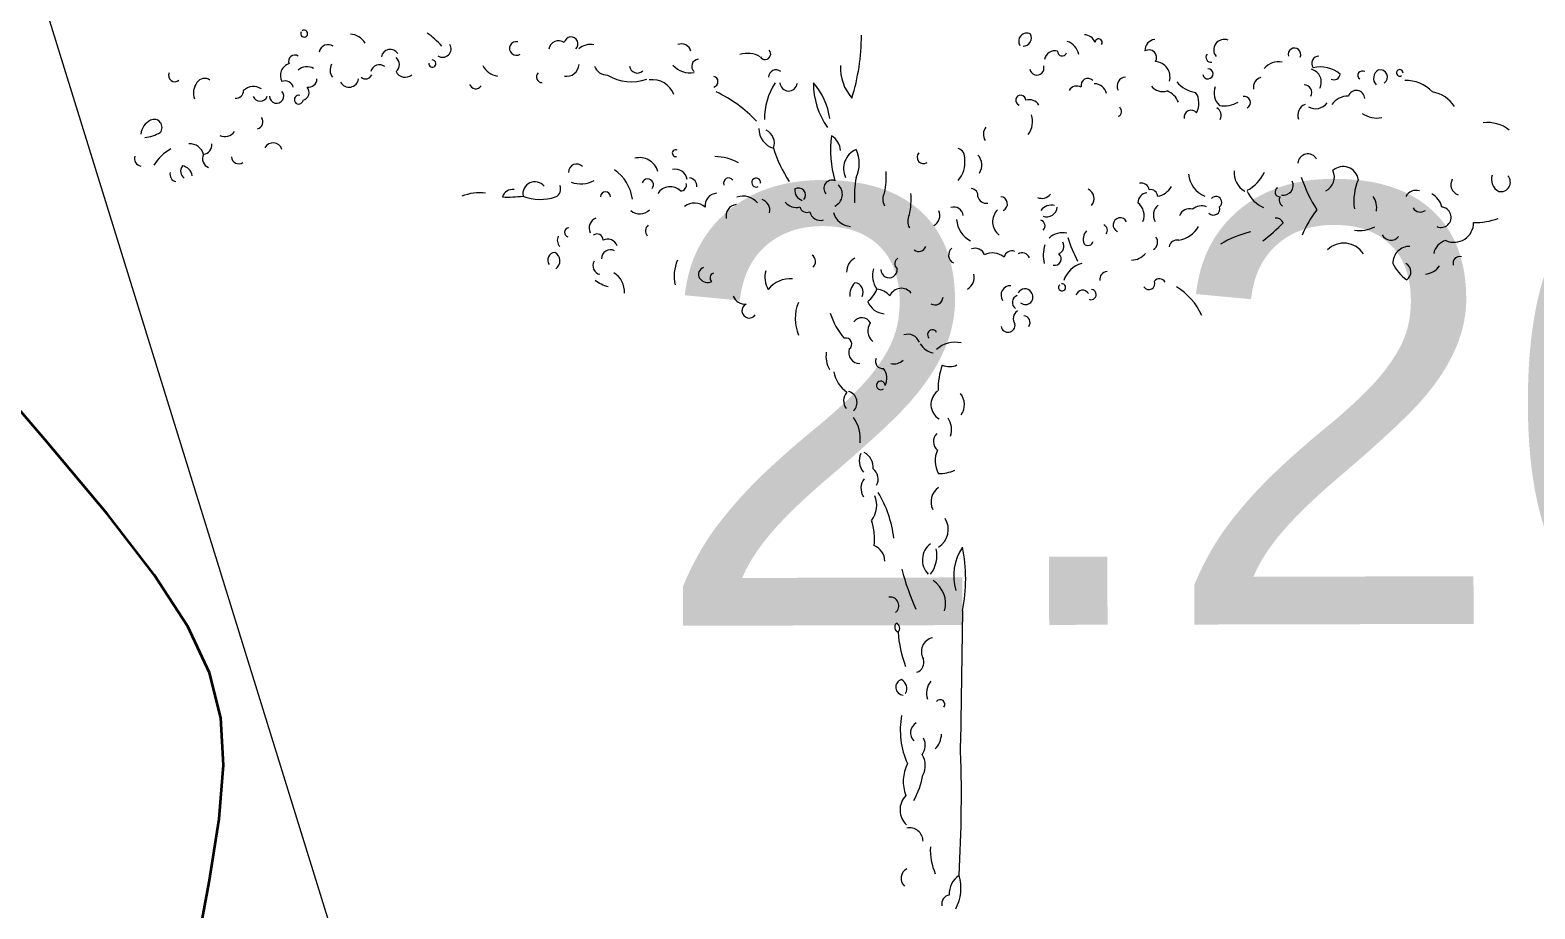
# Model space of a CAD drawing. Header units: millimetres. Extents: x 563604 to 809435, y 2337 to 1331933.
# Drawn here: x 740224 to 742282, y 1237001 to 1238203 of the extents above; entities that cross this region are included whole.
import ezdxf

# ---------------------------------------------------------------- set-up
doc = ezdxf.new("R2010")
doc.units = ezdxf.units.MM
for name, color, linetype, lineweight in [('A-ANNO-DIMS', 211, 'Continuous', 9), ('A-ANNO-DIMS-340', 211, 'Continuous', 9), ('CD TAI', 7, 'Continuous', 9), ('DM CAI-1', 9, 'Continuous', 35), ('ks_caytram-1', 253, 'Continuous', 9), ('MUONG DAT-1', 253, 'Continuous', 9), ('NCV_TKCS_HIEN TRANG_251226_dwg-1', 253, 'Continuous', 9)]:
    doc.layers.add(name, color=color, linetype=linetype, lineweight=lineweight)
doc.styles.add('Arial', font='arial_0.ttf', dxfattribs={"height": 600.128024})
doc.styles.add('Arial_2', font='arial_0.ttf', dxfattribs={"width": 0.9, "height": 1360})
doc.dimstyles.new('1_Dim_chi_tiet_khu_đất_1', dxfattribs={"dimscale": 304.8, "dimtxt": 1387.552784, "dimasz": 1.338583, "dimexe": 1.115486, "dimexo": 0.0625, "dimgap": 0.111549, "dimtad": 1, "dimdec": 0, "dimrnd": 5, "dimzin": 0, "dimdsep": 46, "dimtxsty": 'Arial_2', "dimblk1": 'OBLIQUE', "dimblk2": 'OBLIQUE', "dimsah": 1, "dimcen": 0.09, "dimdle": 1.115486, "dimazin": 0, "dimtfac": 1, "dimtdec": 4, "dimtix": 1, "dimtmove": 0, "dimatfit": 3, "dimfxl": 3.346457, "dimfxlon": 1, "dimtvp": 1, "dimtolj": 1, "dimtzin": 0, "dimarcsym": 2})

# ---------------------------------------------------------------- blocks, each defined once
blk = doc.blocks.new('NCV_TKCS_HIEN TRANG_251226_dwg_CX-2645538-TỔNG THỂ_HIỆN TRẠNG KHU ĐẤT')
at = {"layer": 'ks_caytram-1'}
blk.add_line((724366.6, 1292849.6), (724363.7, 1292668.7), dxfattribs=at)
for centre, radius, start, end in [((723466.3, 1293638.8), 4.77, 144.6631, 125.6069), ((723528.1, 1293613.4), 24.9, 30.525, 86.8874), ((723564, 1293539.8), 122.2, 42.1851, 54.8191), ((723756.4, 1293618.6), 9.34, 77.6191, 305.2721), ((723814.4, 1293615.3), 13.7, 56.0801, 169.8573), ((723831.3, 1293624.9), 9.48, 312.0871, 168.6928), ((723933.4, 1293637.9), 295.1, 342.7961, 359.7581), ((724454.4, 1293628.6), 11, 61.6701, 212.8431), ((724449.1, 1293633.2), 11.7, 272.8621, 25.4811), ((724502.2, 1293605.7), 23.9, 11.576, 71.066), ((724533, 1293621.2), 16.1, 22.249, 88.6287), ((724552.8, 1293626.8), 4.91, 325.8441, 173.3167), ((724631.3, 1293615.8), 15.2, 97.0231, 182.0441), ((724724.6, 1293616.6), 14.4, 68.1961, 218.3341), ((723453.1, 1293601.5), 8.15, 52.6141, 206.2361), ((723498.9, 1293611.8), 12, 54.0741, 170.9566), ((723584, 1293605), 12.2, 33.0461, 169.844), ((723584.2, 1293596.6), 12.3, 309.8431, 50.4271), ((723655.5, 1293618.3), 11.8, 236.3381, 29.9811), ((723857.3, 1293602.5), 21.6, 76.7431, 134.5747), ((723982.3, 1293611.5), 13.3, 14.7561, 112.3841), ((724072.2, 1293575.6), 36.3, 60.5251, 106.0596), ((724096.7, 1293611.2), 7.63, 210.8371, 41.4881), ((724492.8, 1293601.2), 14.2, 74.4511, 169.8306), ((724502.8, 1293614.5), 6.28, 175.9451, 343.7141), ((724621.5, 1293606.1), 10.6, 329.7911, 120.4777), ((724706.5, 1293606.6), 6.96, 141.8161, 280.3821), ((724820.7, 1293610.6), 8.49, 333.4901, 198.6091), ((724853.9, 1293598.2), 9.72, 89.5281, 217.6121), ((723289.4, 1293581.7), 8.58, 155.7941, 310.7371), ((723451.2, 1293581.4), 17.4, 108.2631, 207.5091), ((723470.3, 1293574.6), 18.9, 61.8141, 130.4747), ((723517.6, 1293588.9), 15.9, 149.5681, 217.8561), ((723569.1, 1293584.3), 12, 52.2471, 166.9028), ((723604.3, 1293592.6), 13.4, 204.0851, 312.4081), ((723641.6, 1293598), 4.93, 175.0231, 95.2473), ((723735, 1293608.1), 27.7, 207.7331, 260.8631), ((723791.6, 1293579.7), 7.72, 132.7251, 272.7861), ((723825.4, 1293597.4), 16.8, 258.7301, 357.2911), ((723880.7, 1293600.5), 18.3, 199.3541, 271.8991), ((723922, 1293595.5), 10.6, 185.1391, 314.0191), ((723994, 1293616.5), 31.2, 221.5791, 280.5051), ((724005.7, 1293594.3), 9.46, 92.6721, 230.7291), ((724111.7, 1293579.1), 10.3, 51.7281, 178.5741), ((724262.9, 1293592.5), 63.3, 177.4871, 221.3641), ((724468.3, 1293592), 9.76, 190.4021, 16.3491), ((724628.8, 1293579.3), 21.6, 345.811, 85.0816), ((724702.3, 1293583.9), 6.91, 187.7141, 91.3549), ((724799.2, 1293574.4), 26, 79.9871, 140.2496), ((724839.6, 1293572.9), 17.7, 331.509, 75.759), ((724855.8, 1293551), 42.4, 49.9431, 103.0731), ((724913.4, 1293581.8), 6.04, 57.8871, 235.0011), ((724941.8, 1293577.8), 13, 118.7851, 222.5601), ((724937.7, 1293579.4), 9.95, 305.2981, 102.2308), ((724964.6, 1293585.3), 4.5, 353.0061, 299.8761), ((723339.5, 1293557.6), 24.6, 144.2181, 198.9901), ((723330.2, 1293565), 12.6, 54.7131, 146.7966), ((723397, 1293547.3), 19.3, 55.6301, 135.0282), ((723440.3, 1293562.7), 11.5, 14.1711, 112.9683), ((723461.9, 1293558.4), 11.1, 285.5041, 40.0571), ((723472.2, 1293577.1), 11.6, 261.1561, 358.7251), ((723527.7, 1293578.8), 13.2, 209.0241, 351.8561), ((723550.2, 1293585.9), 9.06, 227.8121, 338.4471), ((723701, 1293572.4), 8.88, 199.1791, 324.8301), ((723913.8, 1293635.6), 62.6, 238.6701, 289.7071), ((723942.7, 1293544.9), 31, 20.1421, 98.2004), ((724024.8, 1293573.1), 7.45, 283.1301, 77.14), ((724185.4, 1293522.9), 89.5, 147.0241, 181.0191), ((724128.8, 1293572.2), 11.8, 182.7731, 352.0441), ((724269.2, 1293571.2), 106.4, 179.7311, 214.8911), ((724092.5, 1293509.9), 93.6, 7.8291, 41.3291), ((724523.2, 1293554.4), 12.9, 62.6721, 147.4608), ((724538, 1293568.4), 9.29, 44.1441, 195.6151), ((724546.7, 1293552.9), 17.5, 13.6, 89.3503), ((724590.4, 1293567.1), 12.4, 94.6981, 206.8561), ((724640.7, 1293579.8), 20.1, 218.9191, 286.2991), ((724691.6, 1293599.5), 41.6, 219.8651, 261.4531), ((724735.8, 1293558), 25, 160.6401, 224.1591), ((724777.4, 1293566), 13, 101.6811, 193.1171), ((724833.6, 1293558.2), 10.6, 331.885, 87.8742), ((724874.7, 1293584.2), 8.41, 242.4351, 355.0551), ((724973.7, 1293526.3), 48.5, 42.7091, 92.8015), ((723373.6, 1293560.4), 9.69, 261.2661, 2.9781), ((723406.2, 1293556.3), 10, 198.5701, 341.7001), ((723428.7, 1293553.3), 9.69, 180.4691, 43.4051), ((723458.9, 1293548.6), 6.02, 75.8151, 351.8371), ((723955.1, 1293399.3), 176.5, 42.7391, 64.9221), ((724446.2, 1293547.8), 6.96, 0.3161, 253.6921), ((724457.7, 1293532.6), 15.9, 32.7101, 106.4494), ((724636.8, 1293535.3), 27, 20.954, 69.316), ((724663.1, 1293543.5), 26.9, 331.0821, 33.7701), ((724724.5, 1293578.2), 38.1, 260.0181, 299.9841), ((724752, 1293544.8), 8.39, 297.9191, 101.6587), ((724849.3, 1293555.9), 19.7, 240.5911, 324.2081), ((724894, 1293526.1), 27.3, 89.4384, 143.9613), ((724905.2, 1293549.7), 11.5, 1.6131, 161.597), ((725001.1, 1293513.9), 46, 33.2461, 79.643), ((723399.9, 1293518.2), 9.99, 284.3151, 36.6461), ((724433, 1293518.6), 29.5, 323.2891, 18.0561), ((724577, 1293532.6), 7.19, 289.5911, 50.0681), ((724679.2, 1293524.7), 9.48, 37.8901, 192.4121), ((724708.6, 1293527.1), 11.8, 332.4121, 59.7481), ((724840.7, 1293527.5), 15.6, 111.1731, 201.1731), ((724932.8, 1293556.7), 33.2, 233.9951, 282.7381), ((723268.2, 1293497.8), 25.7, 118.0176, 171.818), ((723243.9, 1293547.6), 50.8, 275.0081, 300.3131), ((723261, 1293510.6), 11, 320.8581, 116.7318), ((723357.7, 1293514.3), 16.3, 245.9651, 325.3531), ((724116.1, 1293509.1), 28, 180.2031, 253.8061), ((724089.5, 1293488.9), 19.9, 340.5231, 64.2451), ((724411.1, 1293501.1), 15.9, 142.2011, 210.9171), ((725084.8, 1293469.8), 47.5, 51.4381, 97.4153), ((723309.9, 1293468.7), 19.5, 14.7971, 93.7987), ((723326.8, 1293486.7), 13.2, 278.6081, 6.5251), ((723423.8, 1293476.7), 12.8, 17.9991, 151.3907), ((724331.4, 1293479.1), 145.3, 172.0571, 196.5331), ((724175, 1293477.6), 24.9, 3.3841, 59.7461), ((723244.8, 1293468), 10.4, 161.9951, 258.7881), ((723318.2, 1293422.3), 68.2, 120.0028, 147.4732), ((723340.2, 1293467.8), 12.9, 152.7951, 248.5861), ((723376.8, 1293471), 10.1, 183.3161, 303.8261), ((723925.2, 1293443.8), 25.5, 15.3871, 105.3932), ((723974.5, 1293475.4), 4.75, 64.5741, 281.4431), ((724025.9, 1293399.7), 71.2, 61.069, 88.3567), ((724282.5, 1293535.7), 182.3, 197.0421, 212.9551), ((724232.2, 1293454.3), 28.3, 113.2281, 205.1931), ((724182.9, 1293461.2), 42.6, 333.6961, 26.5741), ((724313.2, 1293469.8), 8.75, 134.7041, 305.1771), ((724356.8, 1293469.3), 13, 350.805, 72.68), ((724332.3, 1293462.7), 37.6, 319.1871, 6.8781), ((724374.2, 1293459.2), 19, 324.8551, 45.8041), ((724838.9, 1293460.7), 13.7, 28.6241, 176.1748), ((723292.5, 1293446.4), 9.77, 164.4261, 260.7861), ((723309.7, 1293450.8), 12.3, 144.2491, 231.2101), ((723297.5, 1293442.3), 15.9, 8.479, 81.791), ((723838.9, 1293449.7), 10.9, 42.3501, 182.6811), ((723857.5, 1293404.7), 58.3, 7.7271, 55.4031), ((723974, 1293437.2), 16.2, 8.1831, 104.7073), ((723992, 1293430.4), 11.4, 355.474, 83.3754), ((724046.8, 1293434.5), 7.04, 35.2661, 202.2261), ((724084.5, 1293435.2), 6.1, 350.5221, 296.0121), ((724350.2, 1293416.9), 131.5, 168.8641, 184.0231), ((724166.6, 1293442.8), 95.8, 346.9901, 4.4831), ((724711.7, 1293450.1), 36.1, 185.3771, 247.9511), ((724766.4, 1293448.3), 28.4, 173.9201, 241.3001), ((724730.8, 1293472.1), 53.8, 298.0711, 334.8631), ((725021.9, 1293507), 202.6, 198.5331, 212.5521), ((724853.9, 1293442.8), 21.3, 296.2201, 24.4531), ((724887.3, 1293436.2), 20.9, 9.0491, 132.1474), ((725108.2, 1293439.4), 18.2, 160.4541, 243.4201), ((725103.1, 1293435.6), 12.8, 256.2521, 43.8821), ((723706.6, 1293357.7), 63.7, 83.1211, 112.8558), ((723751.2, 1293411.7), 14, 81.3964, 164.3433), ((723781.8, 1293419.7), 16.5, 39.1111, 190.7101), ((723805.9, 1293426), 11.2, 292.5071, 28.4551), ((723844.5, 1293471.9), 38.4, 250.1451, 298.2961), ((723878.4, 1293415.8), 6.7, 0.1351, 180.1351), ((723936.1, 1293432.3), 7.9, 318.8261, 160.9309), ((723966.9, 1293409), 20.5, 46.3001, 146.1997), ((723981.3, 1293431.7), 7.87, 268.2891, 16.2341), ((724031.6, 1293403.6), 17.1, 94.6801, 186.6451), ((724151.6, 1293424.6), 14.3, 172.3771, 253.3621), ((724142.2, 1293418.1), 9.67, 320.8461, 119.8976), ((724188.2, 1293427.3), 11.2, 69.2981, 221.9561), ((724184.5, 1293419.2), 17.8, 295.7551, 47.0231), ((724276.8, 1293412.4), 19.1, 152.2601, 208.0101), ((724378, 1293417.3), 9.7, 351.305, 86.284), ((724532.2, 1293413.4), 14.3, 318.4911, 64.3991), ((724619.9, 1293407.6), 13.4, 94.7451, 180.5031), ((724611.1, 1293423.3), 11.2, 10.4131, 102.477), ((724624.1, 1293416.4), 9.23, 0.6831, 102.2685), ((724629.5, 1293441.9), 25.7, 278.4521, 332.2531), ((724794.1, 1293439.2), 41.2, 202.5681, 247.7021), ((724800.6, 1293422.3), 6.55, 119.0971, 271.6831), ((724805.3, 1293431.3), 13.5, 260.2671, 25.1921), ((724977.6, 1293409.5), 75.8, 156.7041, 187.7521), ((724987.3, 1293407.9), 16.7, 74.6401, 150.3905), ((725049.2, 1293432.4), 14.7, 150.1661, 250.5551), ((723744.5, 1293584.1), 168.7, 267.6761, 277.1741), ((723789.3, 1293478.2), 66, 248.9101, 288.4961), ((724000, 1293385.3), 21.9, 48.1211, 127.5666), ((724058.7, 1293389.7), 15.5, 96.1861, 193.6491), ((724066.9, 1293392.2), 24.5, 38.2021, 110.7842), ((724088, 1293397.4), 15.2, 347.237, 71.748), ((724139.1, 1293420.3), 19.1, 218.0101, 285.3901), ((724153.7, 1293404.2), 9.75, 193.3761, 293.7651), ((724200.6, 1293412.7), 95.8, 346.9901, 4.4831), ((724354.5, 1293388.6), 13.2, 6.7231, 106.168), ((724399.3, 1293418.9), 12, 194.4691, 278.4211), ((724418.1, 1293406), 9.96, 294.764, 85.5224), ((724475.3, 1293428.2), 14.6, 245.0411, 323.3021), ((724488.2, 1293386.2), 18.1, 75.8851, 143.2654), ((724482, 1293402.4), 14, 249.3841, 356.6971), ((724593, 1293390.2), 22, 337.6371, 51.8761), ((724644.6, 1293390.6), 17, 126.7251, 210.9251), ((724693.7, 1293384.6), 18.8, 69.2211, 131.0651), ((724709.8, 1293399.5), 8.79, 225.7791, 17.7061), ((724713.2, 1293408.3), 7.93, 309.6561, 140.6137), ((724808.7, 1293411.3), 9, 150.3891, 240.3891), ((724907.6, 1293400.9), 25.5, 348.8381, 36.4901), ((724992.7, 1293406.1), 11.3, 209.5651, 308.0851), ((724996, 1293396.2), 26.6, 12.1531, 61.8561), ((725020.9, 1293387.8), 14, 246.791, 85.4058), ((723871.3, 1293372.7), 15.3, 114.2321, 203.5371), ((723925.2, 1293411.4), 19, 230.0071, 315.2431), ((724172.5, 1293398.8), 15.3, 193.4491, 285.8891), ((724215.2, 1293401.4), 26.2, 195.9551, 266.3321), ((724310.8, 1293382.2), 19.1, 152.2601, 208.0101), ((724320.4, 1293390.1), 15.2, 297.4841, 25.9151), ((724394.3, 1293387.2), 35.8, 184.3131, 242.3151), ((724431, 1293381.8), 23.2, 135.4601, 232.1931), ((724471.6, 1293376), 7.94, 313.702, 74.641), ((724582.3, 1293377.3), 9.71, 27.0351, 248.2141), ((724676.9, 1293385.3), 14.1, 71.7001, 161.7002), ((724548.1, 1293642.9), 367.8, 308.5841, 314.3811), ((724795.3, 1293375.9), 10.9, 22.3611, 95.9808), ((724979.8, 1293300.6), 161.4, 142.8686, 157.1186), ((725038.8, 1293380.3), 26.8, 245.3881, 0.6931), ((725067.9, 1293468.9), 88.3, 268.5031, 290.6911), ((723825.6, 1293356.5), 13.1, 154.8431, 222.9181), ((723828.6, 1293367), 6.24, 93.8561, 256.0261), ((723866.7, 1293356.5), 8.44, 0.9781, 126.1625), ((723944.1, 1293369), 10.9, 133.9731, 217.5011), ((724503.4, 1293340), 26.6, 76.7791, 134.0004), ((724689.7, 1293415.9), 187.5, 197.2511, 207.9771), ((724548, 1293357.9), 16.4, 135.8251, 203.2051), ((724556.8, 1293369.8), 7.96, 322.26, 68.52), ((724622, 1293353.7), 11.5, 300.8741, 36.7761), ((724656.7, 1293392.7), 36.9, 279.0551, 331.8371), ((724793, 1293229.5), 141.9, 103.1637, 121.2426), ((724909.7, 1293414.5), 44.8, 260.8451, 297.6061), ((724952.5, 1293370.2), 13.7, 209.1201, 319.7301), ((723809.6, 1293329.4), 10.3, 91.6711, 218.5641), ((723802.8, 1293328.2), 13.3, 305.4681, 60.5261), ((723885.3, 1293331.1), 12.3, 63.2941, 180.9881), ((723881.2, 1293344.3), 13.7, 19.1651, 116.3442), ((724307, 1293350.6), 9.79, 229.9421, 342.2191), ((724359.6, 1293336.1), 12, 129.0631, 243.8871), ((724383.9, 1293331.6), 13.8, 21.5051, 111.5055), ((724407.5, 1293313.6), 25.4, 50.9281, 115.0928), ((724434.2, 1293331), 10.9, 69.0361, 167.834), ((724447.9, 1293328.2), 11, 21.7491, 119.2121), ((724526.7, 1293335.4), 49.6, 162.6291, 192.6601), ((724494.2, 1293348.3), 11.1, 292.0271, 28.9361), ((724538.2, 1293356.3), 7.16, 222.5691, 348.2091), ((724597.3, 1293354.7), 25.5, 270.9951, 319.6771), ((724660.1, 1293345.3), 11.2, 77.7931, 169.8572), ((724888.1, 1293320.6), 31.8, 32.7131, 134.5902), ((724978.1, 1293325.1), 22.9, 88.8181, 181.4531), ((725033.5, 1293333.8), 22.9, 104.6317, 169.3335), ((723873.1, 1293321.4), 11.9, 148.8281, 258.6991), ((724024.7, 1293307.3), 52.5, 155.7191, 193.1301), ((724015.4, 1293309.6), 9.78, 106.3901, 211.8041), ((724154.7, 1293327.2), 10.9, 313.6491, 54.2511), ((724228.7, 1293313.4), 20.6, 117.3611, 181.9771), ((724282.6, 1293324.3), 8.69, 118.8481, 232.6251), ((724492.7, 1293331), 8.96, 256.2231, 50.9171), ((724538.7, 1293290.7), 35.1, 104.839, 162.767), ((725007.2, 1293349.7), 57.9, 205.8231, 235.1761), ((724966.5, 1293313), 13.3, 305.4681, 60.5261), ((724998.5, 1293334), 23.9, 273.1631, 328.0391), ((725046.4, 1293325.1), 8.95, 73.2071, 197.0621), ((723895.3, 1293342.2), 51, 232.2671, 254.8731), ((723873.1, 1293285.5), 31.3, 357.4301, 57.7881), ((724017.9, 1293311.4), 12.9, 212.8301, 297.5771), ((724027.7, 1293305), 6.37, 105.3891, 232.2591), ((724128.7, 1293305.8), 32.4, 164.0131, 211.1201), ((724131, 1293265.6), 38.1, 84.948, 142.1796), ((724235.7, 1293281.8), 23.2, 135.0291, 186.3601), ((724218, 1293285.4), 12.9, 331.722, 84.3421), ((724276, 1293308), 32.5, 163.4241, 215.0261), ((724266.2, 1293316.2), 11.2, 180.0131, 5.9811), ((724363.7, 1293305.9), 19, 300.6971, 11.6481), ((724565.6, 1293302.3), 11.4, 96.5361, 185.1561), ((724621.4, 1293297.3), 8.31, 215.8361, 21.0361), ((724636, 1293294.9), 8.75, 29.4271, 142.0466), ((724069.5, 1293286.7), 17.9, 202.0031, 274.2561), ((724213.9, 1293302.4), 37.8, 307.9361, 339.8271), ((724247.8, 1293263.7), 25.7, 40.736, 86.4036), ((724282.9, 1293273.6), 17, 37.2471, 156.1875), ((724328.8, 1293279.1), 11.2, 240.2131, 356.2021), ((724432.2, 1293281.3), 12.9, 88.3571, 213.8031), ((724444.7, 1293271.4), 9.99, 108.7171, 237.3021), ((724452, 1293279.4), 10.5, 34.9121, 152.5107), ((724452.7, 1293278.7), 10.3, 229.7031, 40.5681), ((724502.8, 1293291.9), 4.82, 131.7211, 101.673), ((724530.8, 1293279), 9.05, 28.7671, 166.6917), ((724542.5, 1293282), 6.98, 247.6001, 84.597), ((724613.5, 1293216.9), 88.4, 24.4961, 58.8371), ((724074.9, 1293259.8), 9.89, 114.3321, 326.4111), ((724195.9, 1293249), 58.1, 157.5151, 202.7551), ((724272.2, 1293281.9), 89.9, 196.1861, 221.5641), ((724260.8, 1293280.9), 25, 199.3821, 267.1481), ((724448.6, 1293249.1), 12.6, 123.4731, 215.5571), ((724229.1, 1293237.1), 13.2, 29.1381, 145.4061), ((724256.7, 1293232.6), 19.5, 145.8601, 229.2741), ((724428.8, 1293240.2), 9.64, 190.9281, 9.3581), ((724449.9, 1293243.9), 9.12, 323.702, 86.1198), ((724207.1, 1293214.4), 8.11, 304.4321, 105.3888), ((724292, 1293211.2), 16.6, 19.9251, 109.6519), ((724325.3, 1293227.5), 6.51, 25.8071, 230.2121), ((724356.4, 1293180), 36.8, 76.9941, 133.1391), ((724215, 1293197.7), 35.1, 171.0131, 210.8261), ((724226.1, 1293202.9), 15.2, 161.5541, 270.3921), ((724257.3, 1293190.6), 9.61, 156.3181, 277.6911), ((724331.2, 1293228.2), 26.2, 211.1821, 260.0701), ((724234.9, 1293185.3), 45.3, 191.2811, 234.2271), ((724241, 1293167.5), 22.2, 333.5931, 37.5581), ((724273.1, 1293204.7), 17.5, 255.3211, 314.8111), ((724422.5, 1293154.7), 89.1, 159.6171, 182.3271), ((724349, 1293207.2), 23.7, 245.0771, 295.1931), ((724254.9, 1293157.8), 6.01, 358.1311, 309.0051), ((724222, 1293136.7), 18, 138.9331, 215.6131), ((724206.6, 1293134.4), 15.8, 313.226, 75.116), ((724346.4, 1293131.8), 23, 127.6711, 239.3331), ((724345.8, 1293131.4), 23.5, 324.1971, 40.4781), ((724177.9, 1293085.2), 48.9, 353.1651, 36.0461), ((724322.6, 1293097.2), 29.1, 342.7231, 33.0781), ((724341.9, 1293081.2), 15, 134.6311, 231.3641), ((724249.2, 1293054.6), 23.8, 154.6421, 220.4911), ((724222.2, 1293045.9), 22.4, 354.2511, 63.6411), ((724364.9, 1293054.5), 35.7, 155.0841, 209.1361), ((724249.1, 1293017.2), 21.4, 142.4201, 212.6461), ((724234.3, 1293030), 17, 329.3451, 53.5451), ((724333.3, 1293096.9), 59.7, 270.4561, 292.4341), ((724124.4, 1292933), 149, 6.0741, 31.6791), ((724347.1, 1292998.7), 23.6, 124.2181, 206.9841), ((724214.8, 1292994), 34.5, 323.2001, 21.8811), ((724157.5, 1292947.4), 88.7, 354.3521, 16.9721), ((724318.7, 1292960.7), 28.5, 302.5321, 31.9881), ((724237.2, 1292917.2), 23.2, 0.8261, 68.206), ((724339.2, 1292919), 27.5, 126.4901, 224.5091), ((724289.7, 1292925.4), 42, 322.3941, 12.4271), ((724424.7, 1292897.8), 70.1, 146.2781, 196.8251), ((724156.4, 1292892.7), 214.6, 348.4271, 11.8431), ((724575.2, 1292977.6), 299.9, 193.7271, 204.8101), ((724306.2, 1292859.5), 37.3, 344.4931, 57.2281), ((724267.6, 1292856.5), 12, 308.5841, 97.3528), ((724281.3, 1292827.3), 7.44, 133.3461, 247.5351), ((724273.3, 1292825.8), 7.49, 313.942, 66.939), ((724454.5, 1292834), 176.6, 184.4231, 200.0371), ((724329.9, 1292793.7), 19.5, 103.4331, 210.9741), ((724299.7, 1292779.1), 14.2, 288.7491, 18.3911), ((724286.1, 1292745.2), 10.8, 106.4401, 265.8481), ((724276.8, 1292743.4), 13.7, 330.2121, 62.8361), ((724342.8, 1292737.3), 25.3, 140.3031, 199.3581), ((724336.2, 1292721.7), 6.37, 322.2601, 142.2596), ((724395.6, 1292686.7), 114.1, 170.0041, 203.7991), ((724311.1, 1292682.9), 15.6, 119.9161, 224.8251), ((724307.5, 1292682.3), 30.5, 315.0111, 357.3341), ((724294.7, 1292665.8), 21, 322.0361, 26.8121), ((722531.6, 1292596.5), 1833.5, 356.5991, 2.2561), ((724340.8, 1292616.4), 55.2, 153.9531, 200.4451), ((724289, 1292638), 26.8, 330.9961, 33.8551), ((724192.9, 1292647.7), 121.7, 331.9161, 349.2821), ((724309.6, 1292577.5), 28.4, 136.5661, 226.8861), ((724294.2, 1292534.3), 18.5, 0.7761, 102.1738), ((724407.1, 1292523.3), 84.5, 177.6261, 203.2531), ((724297, 1292483.7), 14.5, 117.0301, 226.9811), ((724378.6, 1292462.8), 30.1, 123.6771, 183.4621), ((724302, 1292470.4), 62.4, 332.9301, 16.1961), ((724350.1, 1292449.1), 11.9, 97.7141, 193.1671)]:
    blk.add_arc(centre, radius, start, end, dxfattribs=at)
blk = doc.blocks.new('NCV_TKCS_HIEN TRANG_251226_dwg-1595164-TỔNG THỂ_HIỆN TRẠNG KHU ĐẤT')
at = {"layer": 'DM CAI-1', "flags": 128}
blk.add_lwpolyline([(740630.4, 1234817.3), (740576.4, 1235024.7), (740524.3, 1235235.6), (740476.5, 1235446.8), (740435.3, 1235655.1), (740403.2, 1235857.2), (740382.5, 1236049.8), (740374.8, 1236230.4), (740378.3, 1236398), (740390.2, 1236552.7), (740407.9, 1236694.2), (740428.6, 1236822.2), (740449.7, 1236936.7), (740468.5, 1237037.4), (740482.3, 1237124.1), (740488.4, 1237197.6), (740484.7, 1237262.4), (740469.1, 1237323.7), (740439.3, 1237387.1), (740393.3, 1237457.8), (740328.9, 1237541.2), (740244, 1237642.7), (740136.4, 1237767.7)], dxfattribs=at)
at = {"layer": 'MUONG DAT-1', "flags": 128}
blk.add_lwpolyline([(752286.9, 1199548), (747733.3, 1213433.3), (740799, 1236446.8), (737239.8, 1247927.9), (731715.3, 1265616), (728295.2, 1276774.1), (725536.1, 1284652.1), (720895.6, 1301124.3), (717081.2, 1300936.3), (710093.2, 1307531.3), (707990.2, 1306468.1), (691820.2, 1300720.9), (687515.8, 1297110), (687945.7, 1294643.5), (696311.8, 1277455.4), (695625.2, 1272682.1)], dxfattribs=at)
blk.add_blockref('NCV_TKCS_HIEN TRANG_251226_dwg_CX-2645538-TỔNG THỂ_HIỆN TRẠNG KHU ĐẤT', (17132.2, -55441))
at = {"layer": 'CD TAI', "insert": (741073.2, 1237988.2), "char_height": 600.13, "width": 2512.823, "attachment_point": 1, "rotation": 0.1346, "line_spacing_factor": 0.941778, "style": 'Arial'}
blk.add_mtext('2.204', dxfattribs=at)
blk = doc.blocks.new('DIMBLOCK1-TỔNG THỂ_HIỆN TRẠNG KHU ĐẤT')
at = {"layer": 'A-ANNO-DIMS-340'}
for p, q in [((741408.5, 1206190.7), (721160, 1273417.7)), ((720281.4, 1272798), (721583.6, 1273190.2)), ((721258.1, 1273092.1), (720281.4, 1272798)), ((740333.8, 1206222.1), (741636, 1206614.3)), ((741310.4, 1206516.3), (740333.8, 1206222.1))]:
    blk.add_line(p, q, dxfattribs=at)
at = {"layer": 'A-ANNO-DIMS-340', "lineweight": 25}
for p, q in [((721258.1, 1273092.1), (721003.9, 1273228.6)), ((721258.1, 1273092.1), (721512.3, 1272955.6)), ((741310.4, 1206516.3), (741056.3, 1206652.8)), ((741310.4, 1206516.3), (741564.6, 1206379.8))]:
    blk.add_line(p, q, dxfattribs=at)
at = {"layer": 'A-ANNO-DIMS-340', "color": 0, "insert": (732330.2, 1242571.6), "char_height": 1360, "width": 5635.599, "attachment_point": 1, "rotation": 286.7621, "line_spacing_factor": 0.941778, "style": 'Arial_2'}
blk.add_mtext('69530', dxfattribs=at)
blk = doc.blocks.new('_Oblique')
at = {"color": 0, "linetype": 'ByBlock', "lineweight": -2}
blk.add_line((-0.5, -0.5), (0.5, 0.5), dxfattribs=at)

msp = doc.modelspace()

# ---------------------------------------------------------------- block references
at = {"layer": 'NCV_TKCS_HIEN TRANG_251226_dwg-1'}
msp.add_blockref('NCV_TKCS_HIEN TRANG_251226_dwg-1595164-TỔNG THỂ_HIỆN TRẠNG KHU ĐẤT', (0, 0), dxfattribs=at)

# ---------------------------------------------------------------- dimensions: what is measured, and where the dimension line sits
at = {"layer": 'A-ANNO-DIMS'}
dim = msp.add_linear_dim(base=(721258.1, 1273092.1), p1=(740333.8, 1206222.1), p2=(720281.4, 1272798), angle=286.7621, dimstyle='1_Dim_chi_tiet_khu_đất_1', override={"dimpost": '<>', "dimfxl": 69530.142663}, dxfattribs=at)
dim.commit()
dim.dimension.update_dxf_attribs({"geometry": 'DIMBLOCK1-TỔNG THỂ_HIỆN TRẠNG KHU ĐẤT', "text_midpoint": (731982.1, 1240014.4)})

doc.saveas('drawing.dxf')
